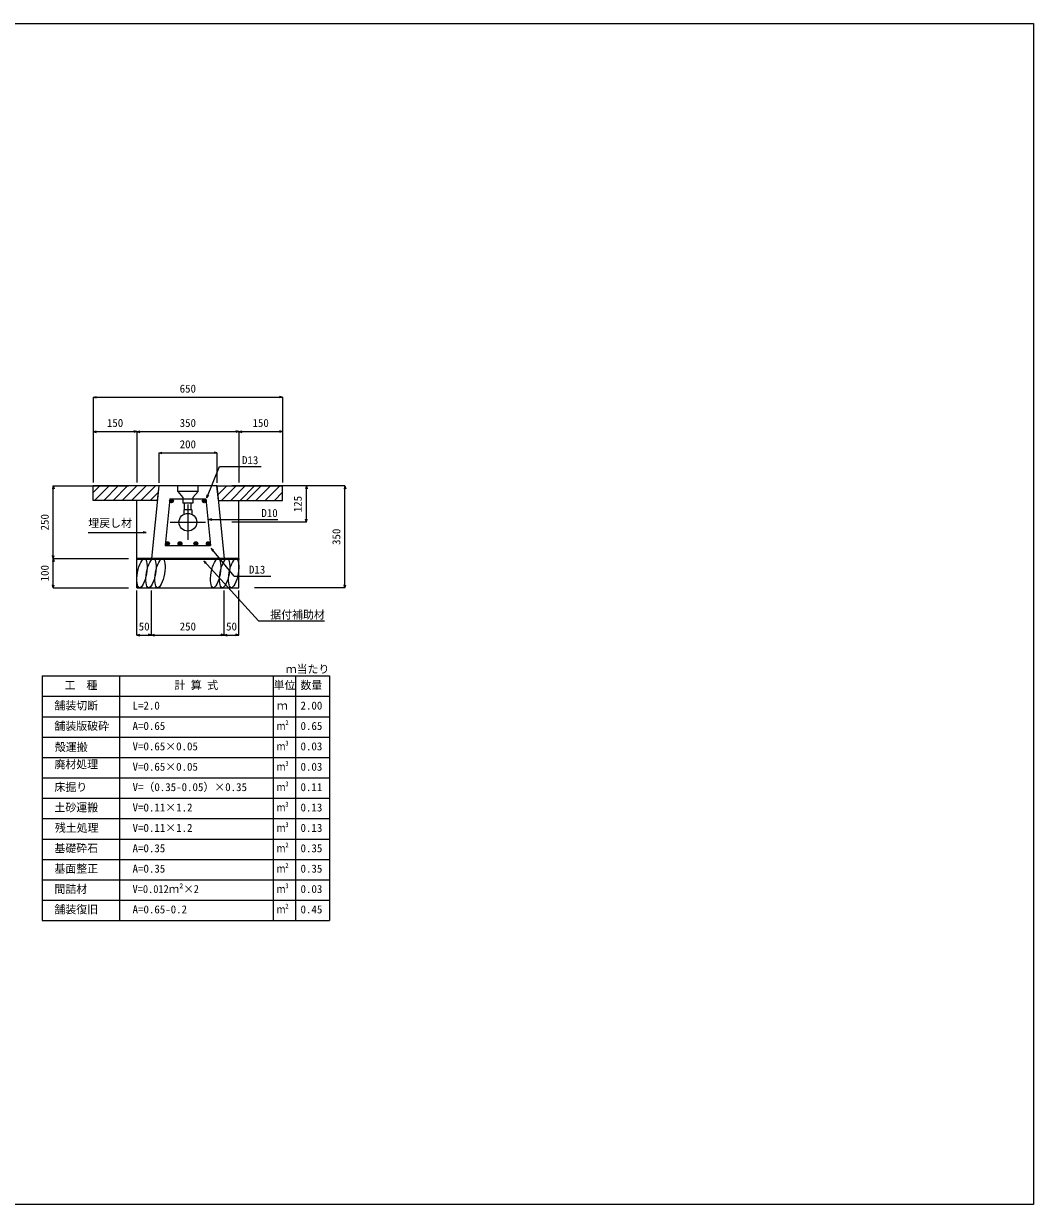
# Model space of a CAD drawing. Units: millimetres, scale not verified. Extents: x -9755 to 16726, y -7413 to 4835.
# Drawn here: x 13259 to 16726, y -2028 to 2028 of the extents above; entities that cross this region are included whole.
import ezdxf
from ezdxf.enums import TextEntityAlignment as Align

# ---------------------------------------------------------------- set-up
doc = ezdxf.new("R2010")
doc.units = ezdxf.units.MM
doc.header["$LTSCALE"] = 15
doc.linetypes.add('CHAIN', pattern=[18.5, 12, -1.5, 3.5, -1.5])
doc.layers.add('0-1_ブロック', color=2, linetype='Continuous', lineweight=18)
doc.layers.add('0-A', color=7, linetype='Continuous', lineweight=18)
for name, color, linetype in [('0-3_鉄筋', 7, 'Continuous'), ('0-5_ｼﾞｮｲﾝﾄ詳細図', 7, 'Continuous'), ('0-6_寸法', 4, 'Continuous'), ('0-7', 4, 'Continuous'), ('0-B', 4, 'Continuous'), ('0-F', 5, 'Continuous')]:
    doc.layers.add(name, color=color, linetype=linetype)
doc.styles.add('ＭＳ ゴシック', font='')
doc.styles.get('ＭＳ ゴシック').set_extended_font_data('MS Gothic')

msp = doc.modelspace()

# ---------------------------------------------------------------- linework, layer by layer
at = {"layer": '0-1_ブロック', "color": 3}
for p, q in [((13722.79, 440.19), (13697.79, 190.19)), ((13922.79, 440.19), (13722.79, 440.19)), ((13922.79, 440.19), (13947.79, 190.19)), ((13697.79, 190.19), (13947.79, 190.19))]:
    msp.add_line(p, q, dxfattribs=at)
at = {"layer": '0-1_ブロック', "color": 7}
for p, q in [((13787.79, 420.19), (13805.29, 400.19)), ((13840.29, 400.19), (13857.79, 420.19)), ((13857.79, 420.19), (13857.79, 440.19)), ((13759.95, 389.38), (13767.09, 382.23)), ((13760.11, 387.09), (13764.81, 382.4)), ((13760.37, 391.08), (13768.8, 382.65)), ((13761.11, 392.46), (13770.17, 383.39)), ((13762.12, 393.57), (13771.29, 384.4)), ((13763.37, 394.44), (13772.16, 385.65)), ((13764.91, 395.02), (13772.74, 387.19)), ((13766.88, 395.18), (13772.9, 389.16)), ((13805.29, 400.19), (13805.29, 380.19)), ((13840.29, 380.19), (13805.29, 380.19)), ((13811.79, 357.8), (13811.79, 380.19)), ((13833.79, 357.8), (13833.79, 380.19)), ((13840.29, 400.19), (13840.29, 380.19)), ((13878.71, 395.18), (13872.69, 389.16)), ((13880.68, 395.02), (13872.85, 387.19)), ((13882.22, 394.44), (13873.43, 385.65)), ((13883.47, 393.57), (13874.3, 384.4)), ((13884.48, 392.46), (13875.41, 383.39)), ((13885.22, 391.08), (13876.79, 382.65)), ((13885.64, 389.38), (13878.49, 382.23)), ((13885.47, 387.09), (13880.78, 382.4)), ((13836.79, 357.8), (13836.79, 341.93)), ((13894.51, 324.87), (13904.65, 327.59)), ((13894.51, 324.87), (14131.51, 324.87)), ((13894.51, 324.87), (13904.65, 322.15)), ((13746.75, 244.08), (13755.18, 235.65)), ((13747.49, 245.45), (13756.56, 236.39)), ((13748.5, 246.57), (13757.67, 237.4)), ((13749.75, 247.44), (13758.54, 238.65)), ((13751.29, 248.02), (13759.12, 240.19)), ((13753.26, 248.18), (13759.28, 242.15)), ((13789.54, 244.08), (13797.97, 235.65)), ((13790.28, 245.45), (13799.35, 236.39)), ((13791.29, 246.57), (13800.46, 237.4)), ((13792.54, 247.44), (13801.33, 238.65)), ((13794.08, 248.02), (13801.91, 240.19)), ((13796.05, 248.18), (13802.07, 242.15)), ((13849.54, 248.18), (13843.52, 242.15)), ((13851.5, 248.02), (13843.68, 240.19)), ((13853.04, 247.44), (13844.26, 238.65)), ((13854.3, 246.57), (13845.13, 237.4)), ((13855.3, 245.45), (13846.24, 236.39)), ((13856.05, 244.08), (13847.62, 235.65)), ((13892.33, 248.18), (13886.31, 242.15)), ((13894.29, 248.02), (13886.47, 240.19)), ((13895.83, 247.44), (13887.05, 238.65)), ((13897.09, 246.57), (13887.92, 237.4)), ((13898.09, 245.45), (13889.03, 236.39)), ((13898.84, 244.08), (13890.41, 235.65)), ((13746.33, 242.37), (13753.48, 235.23)), ((13746.49, 240.09), (13751.19, 235.39)), ((13789.12, 242.37), (13796.27, 235.23)), ((13789.29, 240.09), (13793.98, 235.39)), ((13856.47, 242.37), (13849.32, 235.23)), ((13856.3, 240.09), (13851.61, 235.39)), ((13899.26, 242.37), (13892.11, 235.23)), ((13899.09, 240.09), (13894.4, 235.39))]:
    msp.add_line(p, q, dxfattribs=at)
at = {"layer": '0-1_ブロック'}
for p, q in [((13760.5, 395.19), (13744.5, 235.19)), ((13760.5, 395.19), (13885.08, 395.19)), ((13885.08, 395.19), (13901.08, 235.19)), ((13744.5, 235.19), (13901.08, 235.19))]:
    msp.add_line(p, q, dxfattribs=at)
at = {"layer": '0-1_ブロック', "color": 7, "linetype": 'CHAIN'}
for p, q in [((13822.79, 375.64), (13822.79, 254.74)), ((13762.34, 315.19), (13883.24, 315.19))]:
    msp.add_line(p, q, dxfattribs=at)
at = {"layer": '0-1_ブロック', "color": 7}
for points in [[(13857.79, 420.19), (13787.79, 420.19), (13787.79, 440.19)], [(13836.79, 357.8), (13808.79, 357.8), (13808.79, 341.93)]]:
    msp.add_lwpolyline(points, dxfattribs=at)
at = {"layer": '0-1_ブロック'}
for centre in [(13766.41, 388.69), (13879.18, 388.69), (13752.79, 241.69), (13795.58, 241.69), (13850, 241.69), (13892.79, 241.69)]:
    msp.add_circle(centre, 6.5, dxfattribs=at)
at = {"layer": '0-1_ブロック', "color": 3}
msp.add_circle((13822.79, 315.19), 30.45, dxfattribs=at)
at = {"layer": '0-3_鉄筋'}
for p, q in [((13722.79, 440.19), (13497.79, 440.19)), ((13497.79, 390.19), (13497.79, 440.19)), ((13497.79, 417.67), (13520.31, 440.19)), ((13502.13, 390.19), (13552.13, 440.19)), ((13533.95, 390.19), (13583.95, 440.19)), ((13565.77, 390.19), (13615.77, 440.19)), ((13597.59, 390.19), (13647.59, 440.19)), ((13629.41, 390.19), (13679.41, 440.19)), ((13661.23, 390.19), (13711.23, 440.19)), ((13693.05, 390.19), (13720.54, 417.68)), ((13722.79, 440.19), (13717.79, 390.19)), ((13922.79, 440.19), (14147.79, 440.19)), ((13927.79, 390.19), (13922.79, 440.19)), ((13925.86, 409.56), (13956.49, 440.19)), ((13938.31, 390.19), (13988.31, 440.19)), ((13970.13, 390.19), (14020.13, 440.19)), ((14001.95, 390.19), (14051.95, 440.19)), ((14024.47, 390.19), (14074.47, 440.19)), ((14056.29, 390.19), (14106.29, 440.19)), ((14088.11, 390.19), (14138.11, 440.19)), ((14119.93, 390.19), (14147.79, 418.05)), ((14147.79, 390.19), (14147.79, 440.19)), ((13717.79, 390.19), (13497.79, 390.19)), ((13927.79, 390.19), (14147.79, 390.19))]:
    msp.add_line(p, q, dxfattribs=at)
at = {"layer": '0-5_ｼﾞｮｲﾝﾄ詳細図'}
for p, q in [((13647.79, 90.19), (13647.79, 390.19)), ((13997.79, 90.19), (13997.79, 390.19)), ((13997.79, 190.19), (13647.79, 190.19)), ((13647.79, 90.19), (13997.79, 90.19))]:
    msp.add_line(p, q, dxfattribs=at)
for centre in [(13665.31, 140.2), (13696.22, 140.2), (13727.12, 140.2), (13918.27, 140.2), (13949.18, 140.2), (13980.08, 140.2)]:
    msp.add_ellipse(centre, major_axis=(8.81, 49.96), ratio=0.3, dxfattribs=at)
at = {"layer": '0-6_寸法'}
for p, q in [((13497.79, 744.53), (13507.94, 747.25)), ((13497.79, 744.53), (14147.79, 744.53)), ((13497.79, 744.53), (13507.94, 741.81)), ((13497.79, 744.53), (13497.79, 626.59)), ((14147.79, 744.53), (14137.65, 747.25)), ((14147.79, 744.53), (14137.65, 741.81)), ((14147.79, 744.53), (14147.79, 626.59)), ((13497.79, 626.59), (13507.94, 629.31)), ((13497.79, 626.59), (13647.79, 626.59)), ((13497.79, 626.59), (13507.94, 623.87)), ((13497.79, 626.59), (13497.79, 451.66)), ((13647.79, 626.59), (13637.65, 629.31)), ((13647.79, 626.59), (13637.65, 623.87)), ((13647.79, 626.59), (13657.94, 629.31)), ((13647.79, 626.59), (13647.79, 451.66)), ((13647.79, 626.59), (13997.79, 626.59)), ((13647.79, 626.59), (13657.94, 623.87)), ((13997.79, 626.59), (13987.65, 629.31)), ((13997.79, 626.59), (13987.65, 623.87)), ((13997.79, 626.59), (14007.94, 629.31)), ((13997.79, 626.59), (13997.79, 451.66)), ((13997.79, 626.59), (14147.79, 626.59)), ((13997.79, 626.59), (14007.94, 623.87)), ((14147.79, 626.59), (14137.65, 629.31)), ((14147.79, 626.59), (14137.65, 623.87)), ((14147.79, 626.59), (14147.79, 451.66)), ((13722.79, 553.38), (13732.94, 556.1)), ((13722.79, 553.38), (13922.79, 553.38)), ((13722.79, 553.38), (13732.94, 550.67)), ((13722.79, 553.38), (13722.79, 450.66)), ((13922.79, 553.38), (13912.65, 556.1)), ((13922.79, 553.38), (13912.65, 550.67)), ((13922.79, 553.38), (13922.79, 450.66)), ((13360.69, 440.19), (13357.97, 430.05)), ((13360.69, 190.19), (13360.69, 440.19)), ((13360.69, 440.19), (13363.4, 430.05)), ((13360.69, 440.19), (13619.33, 440.19)), ((14229.68, 440.19), (13973.63, 440.19)), ((14362.12, 440.19), (14051.33, 440.19)), ((14229.68, 440.19), (14226.96, 430.05)), ((14229.68, 315.19), (14229.68, 440.19)), ((14229.68, 440.19), (14232.4, 430.05)), ((14362.12, 440.19), (14359.4, 430.05)), ((14362.12, 90.19), (14362.12, 440.19)), ((14362.12, 440.19), (14364.83, 430.05)), ((14229.68, 315.19), (14226.96, 325.33)), ((14229.68, 315.19), (14232.4, 325.33)), ((14229.68, 315.19), (13973.63, 315.19)), ((13360.69, 190.19), (13357.97, 200.33)), ((13360.69, 190.19), (13357.97, 180.05)), ((13360.69, 190.19), (13363.4, 200.33)), ((13360.69, 90.19), (13360.69, 190.19)), ((13360.69, 190.19), (13363.4, 180.05)), ((13360.69, 190.19), (13619.33, 190.19)), ((13360.69, 90.19), (13357.97, 100.33)), ((13360.69, 90.19), (13363.4, 100.33)), ((13360.69, 90.19), (13619.33, 90.19)), ((14362.12, 90.19), (14051.33, 90.19)), ((14362.12, 90.19), (14359.4, 100.33)), ((14362.12, 90.19), (14364.83, 100.33)), ((13647.79, -72.35), (13647.79, 80.81)), ((13697.79, -72.35), (13697.79, 80.81)), ((13947.79, -72.35), (13947.79, 80.81)), ((13997.79, -72.35), (13997.79, 80.81)), ((13647.79, -72.35), (13657.94, -69.64)), ((13647.79, -72.35), (13697.79, -72.35)), ((13647.79, -72.35), (13657.94, -75.07)), ((13697.79, -72.35), (13687.65, -69.64)), ((13697.79, -72.35), (13687.65, -75.07)), ((13697.79, -72.35), (13707.94, -69.64)), ((13697.79, -72.35), (13947.79, -72.35)), ((13697.79, -72.35), (13707.94, -75.07)), ((13947.79, -72.35), (13937.65, -69.64)), ((13947.79, -72.35), (13937.65, -75.07)), ((13947.79, -72.35), (13957.94, -69.64)), ((13947.79, -72.35), (13997.79, -72.35)), ((13947.79, -72.35), (13957.94, -75.07)), ((13997.79, -72.35), (13987.65, -69.64)), ((13997.79, -72.35), (13987.65, -75.07))]:
    msp.add_line(p, q, dxfattribs=at)
at = {"layer": '0-7', "color": 7}
for p, q in [((13322.28, -212.72), (13322.28, -1052.72)), ((13587.51, -212.72), (13587.51, -1052.72)), ((14116.32, -212.72), (14116.32, -1052.72)), ((14192.11, -212.72), (14192.11, -1052.72)), ((14308.99, -212.72), (14308.99, -1052.72)), ((13322.28, -282.72), (14308.99, -282.72)), ((13322.28, -352.72), (14308.99, -352.72)), ((13322.28, -422.72), (14308.99, -422.72)), ((13322.28, -492.72), (14308.99, -492.72)), ((13322.28, -562.72), (14308.99, -562.72)), ((13322.28, -632.72), (14308.99, -632.72)), ((13322.28, -702.72), (14308.99, -702.72)), ((13322.28, -772.72), (14308.99, -772.72)), ((13322.28, -842.72), (14308.99, -842.72)), ((13322.28, -912.72), (14308.99, -912.72)), ((13322.28, -982.72), (14308.99, -982.72)), ((13322.28, -1052.72), (14308.99, -1052.72))]:
    msp.add_line(p, q, dxfattribs=at)
msp.add_lwpolyline([(13322.28, -212.72), (13587.51, -212.72), (14308.99, -212.72)], dxfattribs=at)
at = {"layer": '0-A'}
for p, q in [((13888.25, 399.23), (13931.78, 506.37)), ((13931.78, 506.37), (14074.95, 506.37)), ((13888.25, 399.23), (13889.55, 409.65)), ((13888.25, 399.23), (13894.59, 407.6)), ((13680, 279.99), (13669.85, 282.7)), ((13902.47, 225.81), (13911.03, 219.73)), ((13902.47, 225.81), (13906.85, 216.26)), ((13981.64, 130.36), (13902.47, 225.81)), ((13981.64, 130.36), (14107.76, 130.36))]:
    msp.add_line(p, q, dxfattribs=at)
msp.add_lwpolyline([(13480.13, 279.99), (13680, 279.99), (13669.85, 277.27)], dxfattribs=at)
at = {"layer": '0-B', "color": 134}
for p, q in [((13647.79, 188.31), (13649.67, 190.19)), ((13648.59, 186.99), (13651.79, 190.19)), ((13650.71, 186.99), (13653.91, 190.19)), ((13652.83, 186.99), (13656.03, 190.19)), ((13654.96, 186.99), (13658.16, 190.19)), ((13657.08, 186.99), (13660.28, 190.19)), ((13659.2, 186.99), (13662.4, 190.19)), ((13661.32, 186.99), (13664.52, 190.19)), ((13663.44, 186.99), (13666.64, 190.19)), ((13665.56, 186.99), (13668.76, 190.19)), ((13667.68, 186.99), (13670.88, 190.19)), ((13669.81, 186.99), (13673.01, 190.19)), ((13671.93, 186.99), (13675.13, 190.19)), ((13674.05, 186.99), (13677.25, 190.19)), ((13676.17, 186.99), (13679.37, 190.19)), ((13678.29, 186.99), (13681.49, 190.19)), ((13680.41, 186.99), (13683.61, 190.19)), ((13682.53, 186.99), (13685.73, 190.19)), ((13684.65, 186.99), (13687.85, 190.19)), ((13686.78, 186.99), (13689.98, 190.19)), ((13688.9, 186.99), (13692.1, 190.19)), ((13691.02, 186.99), (13694.22, 190.19)), ((13693.14, 186.99), (13696.34, 190.19)), ((13695.26, 186.99), (13698.46, 190.19)), ((13697.38, 186.99), (13700.58, 190.19)), ((13699.5, 186.99), (13702.7, 190.19)), ((13701.63, 186.99), (13704.83, 190.19)), ((13703.75, 186.99), (13706.95, 190.19)), ((13705.87, 186.99), (13709.07, 190.19)), ((13707.99, 186.99), (13711.19, 190.19)), ((13710.11, 186.99), (13713.31, 190.19)), ((13712.23, 186.99), (13715.43, 190.19)), ((13714.35, 186.99), (13717.55, 190.19)), ((13716.47, 186.99), (13719.67, 190.19)), ((13718.6, 186.99), (13721.8, 190.19)), ((13720.72, 186.99), (13723.92, 190.19)), ((13722.84, 186.99), (13726.04, 190.19)), ((13724.96, 186.99), (13728.16, 190.19)), ((13727.08, 186.99), (13730.28, 190.19)), ((13729.2, 186.99), (13732.4, 190.19)), ((13731.32, 186.99), (13734.52, 190.19)), ((13733.44, 186.99), (13736.64, 190.19)), ((13735.57, 186.99), (13738.77, 190.19)), ((13737.69, 186.99), (13740.89, 190.19)), ((13739.81, 186.99), (13743.01, 190.19)), ((13741.93, 186.99), (13745.13, 190.19)), ((13744.05, 186.99), (13747.25, 190.19)), ((13746.17, 186.99), (13749.37, 190.19)), ((13748.29, 186.99), (13751.49, 190.19)), ((13750.42, 186.99), (13753.62, 190.19)), ((13752.54, 186.99), (13755.74, 190.19)), ((13754.66, 186.99), (13757.86, 190.19)), ((13756.78, 186.99), (13759.98, 190.19)), ((13758.9, 186.99), (13762.1, 190.19)), ((13761.02, 186.99), (13764.22, 190.19)), ((13763.14, 186.99), (13766.34, 190.19)), ((13765.26, 186.99), (13768.46, 190.19)), ((13767.39, 186.99), (13770.59, 190.19)), ((13769.51, 186.99), (13772.71, 190.19)), ((13771.63, 186.99), (13774.83, 190.19)), ((13773.75, 186.99), (13776.95, 190.19)), ((13775.87, 186.99), (13779.07, 190.19)), ((13777.99, 186.99), (13781.19, 190.19)), ((13780.11, 186.99), (13783.31, 190.19)), ((13782.24, 186.99), (13785.44, 190.19)), ((13784.36, 186.99), (13787.56, 190.19)), ((13786.48, 186.99), (13789.68, 190.19)), ((13788.6, 186.99), (13791.8, 190.19)), ((13790.72, 186.99), (13793.92, 190.19)), ((13792.84, 186.99), (13796.04, 190.19)), ((13794.96, 186.99), (13798.16, 190.19)), ((13797.08, 186.99), (13800.28, 190.19)), ((13799.21, 186.99), (13802.41, 190.19)), ((13801.33, 186.99), (13804.53, 190.19)), ((13803.45, 186.99), (13806.65, 190.19)), ((13805.57, 186.99), (13808.77, 190.19)), ((13807.69, 186.99), (13810.89, 190.19)), ((13809.81, 186.99), (13813.01, 190.19)), ((13811.93, 186.99), (13815.13, 190.19)), ((13814.06, 186.99), (13817.26, 190.19)), ((13816.18, 186.99), (13819.38, 190.19)), ((13818.3, 186.99), (13821.5, 190.19)), ((13820.42, 186.99), (13823.62, 190.19)), ((13822.54, 186.99), (13825.74, 190.19)), ((13824.66, 186.99), (13827.86, 190.19)), ((13826.78, 186.99), (13829.98, 190.19)), ((13828.9, 186.99), (13832.1, 190.19)), ((13831.03, 186.99), (13834.23, 190.19)), ((13833.15, 186.99), (13836.35, 190.19)), ((13835.27, 186.99), (13838.47, 190.19)), ((13837.39, 186.99), (13840.59, 190.19)), ((13839.51, 186.99), (13842.71, 190.19)), ((13841.63, 186.99), (13844.83, 190.19)), ((13843.75, 186.99), (13846.95, 190.19)), ((13845.87, 186.99), (13849.07, 190.19)), ((13848, 186.99), (13851.2, 190.19)), ((13850.12, 186.99), (13853.32, 190.19)), ((13852.24, 186.99), (13855.44, 190.19)), ((13854.36, 186.99), (13857.56, 190.19)), ((13856.48, 186.99), (13859.68, 190.19)), ((13858.6, 186.99), (13861.8, 190.19)), ((13860.72, 186.99), (13863.92, 190.19)), ((13862.85, 186.99), (13866.05, 190.19)), ((13864.97, 186.99), (13868.17, 190.19)), ((13867.09, 186.99), (13870.29, 190.19)), ((13869.21, 186.99), (13872.41, 190.19)), ((13871.33, 186.99), (13874.53, 190.19)), ((13873.45, 186.99), (13876.65, 190.19)), ((13875.57, 186.99), (13878.77, 190.19)), ((13877.69, 186.99), (13880.89, 190.19)), ((13879.82, 186.99), (13883.02, 190.19)), ((13881.94, 186.99), (13885.14, 190.19)), ((13884.06, 186.99), (13887.26, 190.19)), ((13886.18, 186.99), (13889.38, 190.19)), ((13888.3, 186.99), (13891.5, 190.19)), ((13890.42, 186.99), (13893.62, 190.19)), ((13892.54, 186.99), (13895.74, 190.19)), ((13894.67, 186.99), (13897.87, 190.19)), ((13896.79, 186.99), (13899.99, 190.19)), ((13898.91, 186.99), (13902.11, 190.19)), ((13901.03, 186.99), (13904.23, 190.19)), ((13903.15, 186.99), (13906.35, 190.19)), ((13905.27, 186.99), (13908.47, 190.19)), ((13907.39, 186.99), (13910.59, 190.19)), ((13909.51, 186.99), (13912.71, 190.19)), ((13911.64, 186.99), (13914.84, 190.19)), ((13913.76, 186.99), (13916.96, 190.19)), ((13915.88, 186.99), (13919.08, 190.19)), ((13918, 186.99), (13921.2, 190.19)), ((13920.12, 186.99), (13923.32, 190.19)), ((13922.24, 186.99), (13925.44, 190.19)), ((13924.36, 186.99), (13927.56, 190.19)), ((13926.49, 186.99), (13929.69, 190.19)), ((13928.61, 186.99), (13931.81, 190.19)), ((13930.73, 186.99), (13933.93, 190.19)), ((13932.85, 186.99), (13936.05, 190.19)), ((13934.97, 186.99), (13938.17, 190.19)), ((13937.09, 186.99), (13940.29, 190.19)), ((13939.21, 186.99), (13942.41, 190.19)), ((13941.33, 186.99), (13944.53, 190.19)), ((13943.46, 186.99), (13946.66, 190.19)), ((13945.58, 186.99), (13948.78, 190.19)), ((13947.7, 186.99), (13950.9, 190.19)), ((13949.82, 186.99), (13953.02, 190.19)), ((13951.94, 186.99), (13955.14, 190.19)), ((13954.06, 186.99), (13957.26, 190.19)), ((13956.18, 186.99), (13959.38, 190.19)), ((13958.3, 186.99), (13961.5, 190.19)), ((13960.43, 186.99), (13963.63, 190.19)), ((13962.55, 186.99), (13965.75, 190.19)), ((13964.67, 186.99), (13967.87, 190.19)), ((13966.79, 186.99), (13969.99, 190.19)), ((13968.91, 186.99), (13972.11, 190.19)), ((13971.03, 186.99), (13974.23, 190.19)), ((13973.15, 186.99), (13976.35, 190.19)), ((13975.28, 186.99), (13978.48, 190.19)), ((13977.4, 186.99), (13980.6, 190.19)), ((13979.52, 186.99), (13982.72, 190.19)), ((13981.64, 186.99), (13984.84, 190.19)), ((13983.76, 186.99), (13986.96, 190.19)), ((13985.88, 186.99), (13989.08, 190.19)), ((13988, 186.99), (13991.2, 190.19)), ((13990.12, 186.99), (13993.32, 190.19)), ((13992.25, 186.99), (13995.45, 190.19)), ((13994.37, 186.99), (13997.57, 190.19)), ((13996.49, 186.99), (13997.79, 188.3))]:
    msp.add_line(p, q, dxfattribs=at)
at = {"layer": '0-B'}
for p, q in [((13877.37, 182.54), (13882.2, 173.22)), ((13877.37, 182.54), (14065.05, -23.08)), ((13877.37, 182.54), (13886.21, 176.89)), ((14065.05, -23.08), (14292.59, -23.08))]:
    msp.add_line(p, q, dxfattribs=at)
at = {"layer": '0-B', "color": 134}
msp.add_lwpolyline([(13647.79, 190.19), (13997.79, 190.19), (13997.79, 186.99), (13647.79, 186.99)], close=True, dxfattribs=at)
at = {"layer": '0-F'}
msp.add_lwpolyline([(10826.45, -2027.5), (10826.45, 2027.5), (16726.45, 2027.5), (16726.45, -2027.5)], close=True, dxfattribs=at)

# ---------------------------------------------------------------- texts
at = {"layer": '0-1_ブロック', "color": 4, "style": 'ＭＳ ゴシック'}
msp.add_text('D10', height=27.49, dxfattribs=at).set_placement((14075.26, 324.87), align=Align.BOTTOM_LEFT)
at = {"layer": '0-6_寸法', "style": 'ＭＳ ゴシック'}
for s, p in [('650', (13794.67, 752.03)), ('150', (13544.67, 634.09)), ('350', (13794.67, 634.09)), ('150', (14044.67, 634.09)), ('200', (13794.67, 560.88)), ('50', (13654.04, -64.85)), ('250', (13794.67, -64.85)), ('50', (13954.04, -64.85))]:
    msp.add_text(s, height=27.49, dxfattribs=at).set_placement(p, align=Align.BOTTOM_LEFT)
for s, p in [('125', (14222.18, 349.57)), ('250', (13353.19, 287.07)), ('350', (14354.62, 237.07)), ('100', (13353.19, 112.07))]:
    msp.add_text(s, height=27.49, rotation=90, dxfattribs=at).set_placement(p, align=Align.BOTTOM_LEFT)
at = {"layer": '0-7', "style": 'ＭＳ ゴシック'}
for s, p in [('ｍ当たり', (14158.85, -211.1)), ('工\u3000種', (13399.51, -266.47)), ('計 算 式', (13776.92, -266.47)), ('単位', (14117.3, -266.39)), ('数量', (14209.33, -266.55)), ('舗装切断', (13364.58, -336.47)), ('L=2.0', (13632.91, -336.47)), ('ｍ', (14128.39, -336.47)), ('2.00', (14209.75, -336.47)), ('舗装版破砕', (13364.58, -406.47)), ('A=0.65', (13632.91, -406.47)), ('0.65', (14209.75, -406.47)), ('殻運搬', (13366.14, -478.97)), ('V=0.65×0.05', (13632.91, -476.47)), ('0.03', (14209.75, -476.47)), ('廃材処理', (13364.58, -538.25)), ('V=0.65×0.05', (13632.91, -546.47)), ('0.03', (14209.75, -546.47)), ('床掘り', (13364.58, -616.47)), ('V=（0.35-0.05）×0.35', (13632.91, -616.47)), ('0.11', (14209.75, -616.47)), ('土砂運搬', (13364.58, -686.47)), ('V=0.11×1.2', (13632.91, -686.47)), ('0.13', (14209.75, -686.47)), ('残土処理', (13366.14, -756.66)), ('V=0.11×1.2', (13632.91, -756.47)), ('0.13', (14209.75, -756.47)), ('基礎砕石', (13364.58, -826.47)), ('A=0.35', (13632.91, -826.47)), ('0.35', (14209.75, -826.47)), ('基面整正', (13364.58, -896.47)), ('A=0.35', (13632.91, -896.47)), ('0.35', (14209.75, -896.47)), ('間詰材', (13364.58, -966.47)), ('0.03', (14209.75, -966.47)), ('舗装復旧', (13364.58, -1036.47)), ('A=0.65-0.2', (13632.91, -1036.47)), ('0.45', (14209.75, -1036.47))]:
    msp.add_text(s, height=27.49, dxfattribs=at).set_placement(p, align=Align.BOTTOM_LEFT)
for s, width, p in [('ｍ²', 0.75, (14128.39, -406.47)), ('ｍ³', 0.75, (14128.39, -476.47)), ('ｍ³', 0.75, (14128.39, -546.47)), ('ｍ³', 0.75, (14128.39, -616.47)), ('ｍ³', 0.75, (14128.39, -686.47)), ('ｍ³', 0.75, (14128.39, -756.47)), ('ｍ²', 0.75, (14128.39, -826.47)), ('ｍ²', 0.75, (14128.39, -896.47)), ('V=0.012ｍ²×2', 0.95, (13632.91, -966.47)), ('ｍ³', 0.75, (14128.39, -966.47)), ('ｍ²', 0.75, (14128.39, -1036.47))]:
    msp.add_text(s, height=27.49, dxfattribs=dict(at, width=width)).set_placement(p, align=Align.BOTTOM_LEFT)
at = {"layer": '0-A', "color": 4, "style": 'ＭＳ ゴシック'}
for s, p in [('D13', (14008.7, 506.33)), ('埋戻し材', (13480.89, 289.98)), ('D13', (14032.53, 130.39))]:
    msp.add_text(s, height=27.49, dxfattribs=at).set_placement(p, align=Align.BOTTOM_LEFT)
at = {"layer": '0-B', "style": 'ＭＳ ゴシック'}
msp.add_text('据付補助材', height=27.49, dxfattribs=at).set_placement((14105.5, -24.35), align=Align.BOTTOM_LEFT)

doc.saveas('drawing.dxf')
